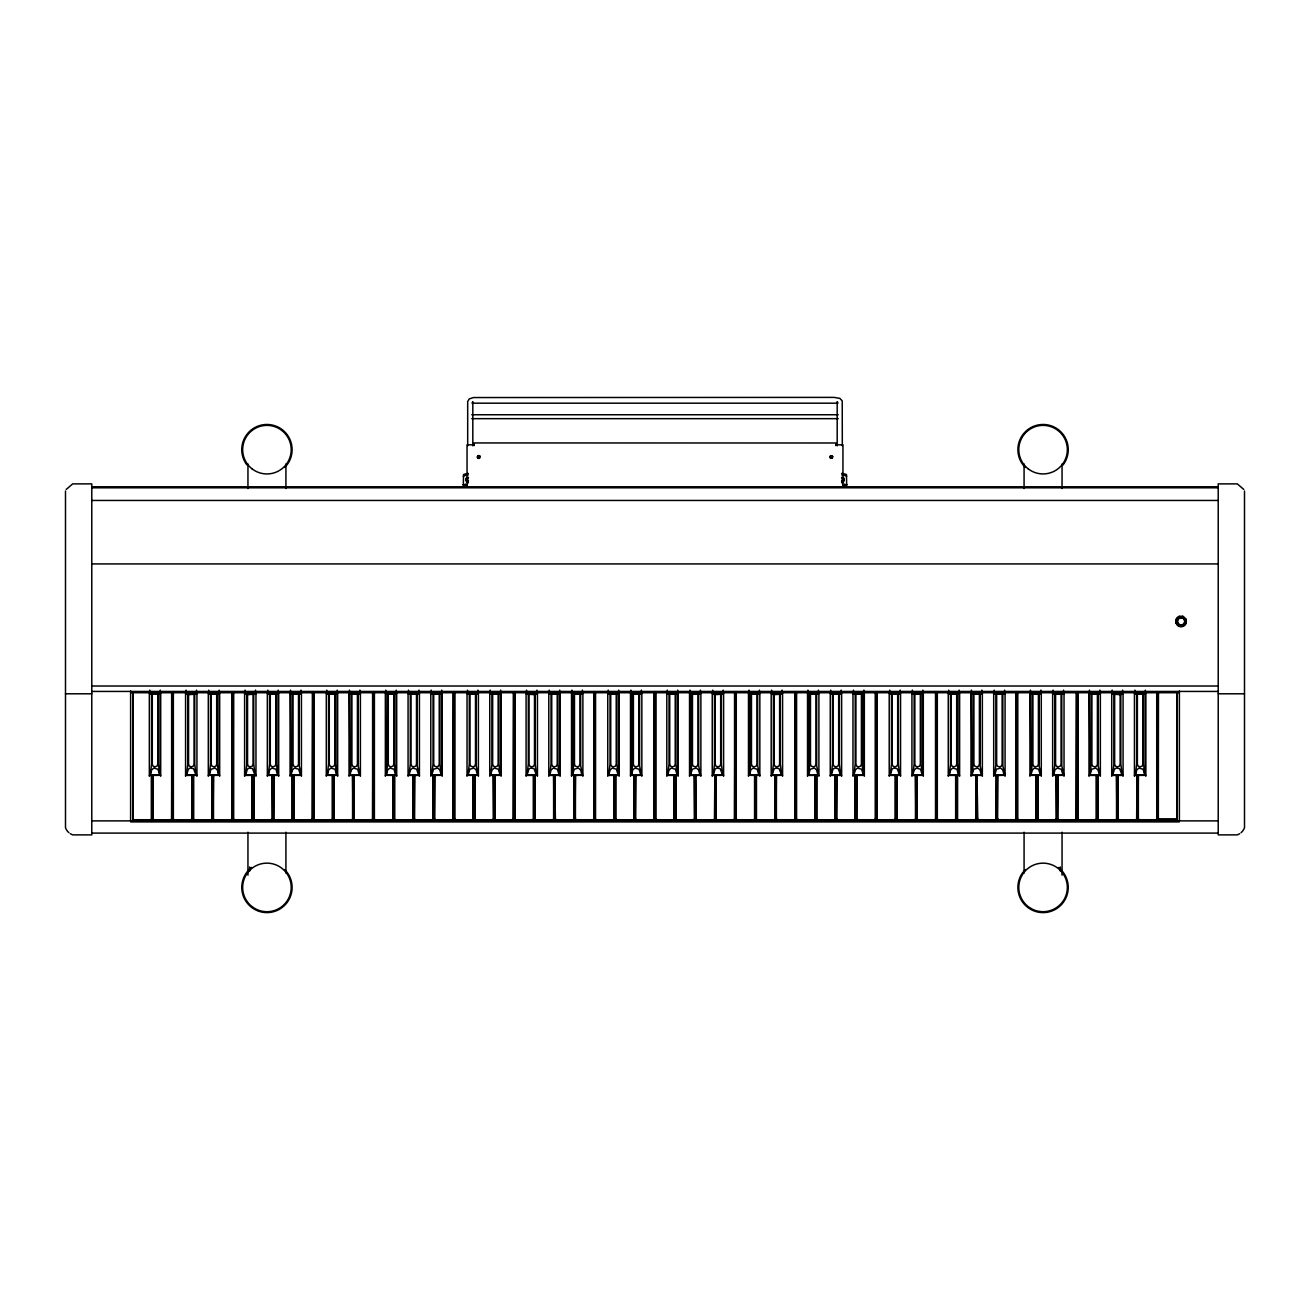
<?xml version="1.0" encoding="UTF-8"?>
<svg xmlns="http://www.w3.org/2000/svg" width="1310" height="1310" viewBox="0 0 1310 1310"><rect width="100%" height="100%" fill="white"/><g stroke="black" fill="none" stroke-linecap="round" stroke-linejoin="round"><path stroke-width="1.5" d="M133.161 820.125L132.752 818.881L134.013 820.322L150.699 820.289L151.96 818.881L151.551 820.125L132.752 819.749L132.752 692.417M153.254 820.125L152.844 818.881L154.105 820.322L170.791 820.322L172.052 818.881L171.643 820.125L152.844 819.749L153.27 775.323L153.254 818.783L154.105 820.322L152.844 818.816M173.362 692.384L173.362 818.783L174.214 820.322L190.9 820.322L192.161 818.881L191.751 820.125L172.953 819.749L172.953 692.417M213.497 820.125L213.088 818.881L214.349 820.322L231.035 820.289L232.296 818.881L231.886 820.125L213.088 819.749L213.497 775.323L213.497 818.783L214.349 820.322L213.088 818.816M233.688 692.384L233.671 818.783L234.523 820.322L251.209 820.289L252.47 818.881L252.06 820.125L233.262 819.749L233.262 692.417M273.888 820.109L273.479 818.881L274.74 820.322L291.426 820.322L292.687 818.881L292.277 820.109L273.479 819.749L273.888 775.323L273.888 818.783L274.74 820.322L273.479 818.816M293.98 820.125L293.571 818.881L294.832 820.322L311.518 820.322L312.779 818.881L312.369 820.125L293.571 819.749L293.997 775.323L293.997 818.783L294.832 820.322L293.571 818.816M314.105 692.384L314.089 818.783L314.94 820.322L331.627 820.289L332.887 818.881L332.478 820.125L313.68 819.749L313.68 692.417M354.224 820.125L353.815 818.881L355.075 820.322L371.762 820.322L373.023 818.881L372.613 820.125L353.815 819.749L354.224 775.323L354.224 818.783L355.075 820.322L353.815 818.816M374.414 692.384L374.398 818.783L375.25 820.322L391.936 820.322L393.197 818.881L392.787 820.125L373.989 819.749L373.989 692.417M414.615 820.109L414.206 818.881L415.466 820.322L432.153 820.289L433.413 818.881L433.004 820.109L414.206 819.749L414.615 775.323L414.615 818.783L415.466 820.322L414.206 818.816M434.707 820.125L434.298 818.881L435.559 820.322L452.245 820.322L453.506 818.881L453.096 820.125L434.298 819.749L434.724 775.323L434.724 818.783L435.559 820.322L434.298 818.816M454.832 692.384L454.816 818.783L455.667 820.322L472.353 820.322L473.614 818.881L473.205 820.125L454.406 819.749L454.406 692.417M494.951 820.125L494.541 818.881L495.802 820.322L512.488 820.322L513.749 818.881L513.34 820.125L494.541 819.749L494.951 775.323L494.951 818.783L495.802 820.322L494.541 818.816M515.141 692.384L515.125 818.783L515.976 820.322L532.662 820.289L533.923 818.881L533.514 820.125L514.715 819.749L514.715 692.417M555.342 820.109L554.932 775.34L555.342 820.109L574.14 819.749L574.14 775.34L573.731 818.783L572.879 820.322L556.193 820.322L555.342 819.258M573.731 820.109L574.14 818.881L572.879 820.322L574.14 818.816M575.434 820.125L575.45 775.323L575.024 819.749L594.249 819.749L594.249 692.417M593.839 820.125L594.249 818.881L592.988 820.322L576.302 820.289L575.434 819.258M595.559 692.384L595.542 818.783L596.394 820.322L613.08 820.322L614.341 818.881L613.932 820.109L595.133 819.749L595.133 692.417M635.678 820.109L635.268 818.881L636.529 820.322L653.215 820.289L654.476 818.881L654.067 820.109L635.268 819.749L635.678 775.323L635.678 818.783L636.529 820.322L635.268 818.816M655.868 692.384L655.868 818.783L656.703 820.322L673.389 820.322L674.65 818.881L674.241 820.109L655.442 819.749L655.442 692.417M696.068 820.109L695.659 775.34L696.068 820.109L714.867 819.749L714.867 775.34L714.458 818.783L713.606 820.322L696.92 820.322L696.068 819.258M714.458 820.109L714.867 818.881L713.606 820.322L714.867 818.816M716.177 820.125L715.768 818.881L717.029 820.322L733.715 820.289L734.975 818.881L734.566 820.125L715.768 819.749L716.177 775.323L716.177 818.783L717.029 820.322L715.768 818.816M736.285 692.384L736.269 818.783L737.121 820.322L753.807 820.322L755.068 818.881L754.658 820.109L735.86 819.749L735.86 692.417M776.404 820.109L776.404 775.323L775.995 819.749L795.203 819.749L795.203 692.417M794.793 820.109L795.203 818.881L793.942 820.322L777.256 820.322L776.404 819.258M796.595 692.384L796.595 818.783L797.43 820.322L814.116 820.289L815.377 818.881L814.984 820.109L796.169 819.749L796.169 692.417M836.795 820.109L836.386 818.881L837.647 820.322L854.333 820.289L855.594 818.881L855.184 820.109L836.386 819.749L836.795 775.323L836.795 818.783L837.647 820.322L836.386 818.816M856.904 820.125L856.904 775.323L856.494 819.749L875.702 819.749L875.702 692.417M875.293 820.125L875.702 818.881L874.441 820.322L857.755 820.289L856.904 819.258M877.012 692.384L877.012 818.783L877.847 820.322L894.533 820.322L895.794 818.881L895.385 820.109L876.587 819.749L876.587 692.417M917.131 820.109L917.147 775.323L916.722 819.749L935.929 819.749L935.929 692.417M935.52 820.109L935.929 818.881L934.669 820.322L917.982 820.289L917.131 819.258M937.321 692.384L937.321 818.783L938.173 820.322L954.843 820.289L956.12 818.881L955.71 820.109L936.896 819.749L936.896 692.417M977.522 820.109L977.113 775.34L977.522 820.109L996.321 819.749L996.321 775.34L995.911 818.783L995.06 820.322L978.374 820.322L977.522 819.258M995.911 820.109L996.321 818.881L995.06 820.322L996.321 818.816M997.63 820.109L997.63 775.323L997.221 819.749L1016.429 819.749L1016.429 692.417M1016.02 820.109L1016.429 818.881L1015.168 820.322L998.482 820.289L997.63 819.258M1017.739 692.384L1017.739 818.783L1018.574 820.322L1035.26 820.322L1036.521 818.881L1036.112 820.109L1017.313 819.749L1017.313 692.417M1057.858 820.109L1057.448 818.881L1058.709 820.322L1075.395 820.322L1076.656 818.881L1076.247 820.109L1057.448 819.749L1057.874 775.323L1057.858 818.783L1058.709 820.322L1057.448 818.816M1078.048 692.384L1078.048 818.783L1078.9 820.322L1095.586 820.289L1096.847 818.881L1096.437 820.109L1077.639 819.749L1077.639 692.417M1118.249 820.109L1117.839 775.34L1118.249 820.109L1137.047 819.749L1137.047 775.34L1136.638 818.783L1135.786 820.322L1119.1 820.289L1118.249 819.258M1136.638 820.109L1137.047 818.881L1135.786 820.322L1137.047 818.816M1138.357 820.109L1138.357 775.323L1137.948 819.749L1157.156 819.749L1157.156 692.417M1156.746 820.109L1157.156 818.881L1155.895 820.322L1139.209 820.322L1138.357 819.258M1158.04 692.417L1158.04 819.749L1176.838 820.125L1177.248 818.881L1175.987 820.322L1158.335 819.782L1158.466 692.384M159.771 775.16L157.953 769.216L153.761 768.069L151.6 770.051L150.273 775.16L160.246 774.734L160.246 690.108M196.041 775.16L193.471 768.561L190.032 768.069L188.362 769.216L186.544 775.16L196.516 774.734M218.688 775.16L217.378 770.051L215.217 768.069L211.025 769.216L209.207 775.16L219.179 774.734L219.179 690.108M255.041 775.16L252.486 768.561L249.047 768.069L247.377 769.216L245.56 775.16L255.515 774.734M277.769 775.16L275.952 769.216L271.76 768.069L269.598 770.051L268.288 775.16L278.244 774.734L278.244 690.108M300.498 775.16L298.68 769.216L294.488 768.069L292.327 770.051L291.017 775.16L300.498 775.16L300.973 774.014L299.237 765.826L299.204 694.005L290.525 694.136L300.973 694.136L300.973 690.108M336.768 775.16L334.951 769.216L330.759 768.069L328.597 770.051L327.287 775.16L337.243 774.734L337.243 690.108M359.415 775.16L357.614 769.216L353.422 768.069L351.26 770.051L349.934 775.16L359.415 775.16L359.906 774.014L358.154 765.826L358.138 694.005L349.459 694.136L359.906 694.136L359.906 690.108M395.767 775.16L393.95 769.216L389.774 768.069L387.613 770.051L386.286 775.16L396.242 774.734L396.242 690.108M418.496 775.16L416.678 769.216L412.503 768.069L410.341 770.051L409.015 775.16L418.496 775.16L418.971 774.014L417.235 765.826L417.202 694.005L408.54 694.136L408.54 690.108M441.224 775.16L439.898 770.051L437.736 768.069L433.544 769.216L431.743 775.16L441.699 774.734L441.699 690.108M477.495 775.16L476.169 770.051L474.007 768.069L469.815 769.216L468.014 775.16L477.495 775.16L477.97 774.014L476.234 765.826L476.201 694.005L467.523 694.136L467.523 690.108M500.158 775.16L498.34 769.216L494.148 768.069L491.987 770.051L490.66 775.16L500.633 774.734L500.633 690.108M536.494 775.16L533.94 768.561L530.501 768.069L528.831 769.216L527.013 775.16L536.969 774.734M559.223 775.16L557.405 769.216L553.229 768.069L551.068 770.051L549.741 775.16L559.697 774.734L559.697 690.108M581.951 775.16L580.625 770.051L578.463 768.069L574.271 769.216L572.47 775.16L581.951 775.16L582.426 774.014L580.69 765.826L580.658 694.005L571.979 694.136L582.426 694.136L582.426 690.108M618.222 775.16L616.404 769.216L612.212 768.069L610.051 770.051L608.741 775.16L618.697 774.734L618.697 690.108M640.885 775.16L639.067 769.216L634.875 768.069L632.714 770.051L631.387 775.16L640.885 775.16L641.36 774.014L639.608 765.826L639.591 694.005L630.912 694.136L641.36 694.136L641.36 690.108M677.221 775.16L675.403 769.216L671.228 768.069L669.066 770.051L667.74 775.16L677.696 774.734L677.696 690.108M699.949 775.16L698.623 770.051L696.462 768.069L692.286 769.216L690.468 775.16L699.949 775.16L700.424 774.014L698.688 765.826L698.656 694.005L689.993 694.136L700.424 694.136L700.424 690.108M722.678 775.16L720.123 768.561L716.668 768.069L714.998 769.216L713.197 775.16L723.153 774.734M758.948 775.16L757.131 769.216L752.939 768.069L750.777 770.051L749.467 775.16L758.948 775.16L759.423 774.014L757.688 765.826L757.655 694.005L748.992 694.136L759.423 694.136L759.423 690.108M781.611 775.16L779.041 768.561L775.602 768.069L773.932 769.216L772.114 775.16L782.086 774.734M817.948 775.16L816.638 770.051L814.476 768.069L810.284 769.216L808.466 775.16L817.948 775.16L818.423 774.014L816.687 765.826L816.654 694.005L807.992 694.136L818.423 694.136L818.423 690.108M840.676 775.16L838.122 768.561L834.683 768.069L833.013 769.216L831.195 775.16L841.151 774.734M863.405 775.16L861.587 769.216L857.411 768.069L855.25 770.051L853.923 775.16L863.879 774.734L863.879 690.108M899.675 775.16L897.121 768.561L893.682 768.069L892.012 769.216L890.194 775.16L900.15 774.734M922.338 775.16L920.521 769.216L916.329 768.069L914.167 770.051L912.857 775.16L922.813 774.734L922.813 690.108M958.674 775.16L956.873 769.216L952.681 768.069L950.52 770.051L949.193 775.16L959.166 774.734L959.166 690.108M981.403 775.16L980.076 770.051L977.915 768.069L973.739 769.216L971.922 775.16L981.403 775.16L981.878 774.014L980.142 765.826L980.109 694.005L971.447 694.136L981.878 694.136L981.878 690.108M1004.131 775.16L1002.805 770.051L1000.644 768.069L996.468 769.216L994.65 775.16L1004.131 775.16L1004.606 774.014L1002.871 765.826L1002.838 694.005L994.175 694.136L994.175 690.108M1040.402 775.16L1038.584 769.216L1034.409 768.069L1032.247 770.051L1030.921 775.16L1040.402 775.16L1040.877 774.014L1039.141 765.826L1039.108 694.005L1030.446 694.136L1040.877 694.136L1040.877 690.108M1063.065 775.16L1061.247 769.216L1057.055 768.069L1054.894 770.051L1053.584 775.16L1063.065 775.16L1063.54 774.014L1061.804 765.826L1061.771 694.005L1053.093 694.136L1053.093 690.108M1099.401 775.16L1098.091 770.051L1095.93 768.069L1091.738 769.216L1089.92 775.16L1099.401 775.16L1099.892 774.014L1098.14 765.826L1098.108 694.005L1089.445 694.136L1099.892 694.136L1099.892 690.108M1122.13 775.16L1119.575 768.561L1116.136 768.069L1114.466 769.216L1112.649 775.16L1122.604 774.734M1144.858 775.16L1143.04 769.216L1138.865 768.069L1136.703 770.051L1135.377 775.16L1145.333 774.734L1145.333 690.108M477.282 457.043L478.363 455.651M150.273 775.16L151.567 764.107L151.567 694.005L160.246 694.136L149.798 694.136L149.798 690.108M209.207 775.16L210.501 764.107L210.501 694.005L219.179 694.136L208.732 694.136L208.732 690.108M268.288 775.16L269.582 764.107L269.582 694.005L278.244 694.136L267.797 694.136L267.797 690.108M327.287 775.16L328.564 764.107L328.564 694.005L337.243 694.136L326.796 694.136L326.796 690.108M431.743 775.16L433.037 764.107L433.037 694.005L441.699 694.136L431.252 694.136L431.252 690.108M490.66 775.16L491.954 764.107L491.954 694.005L500.633 694.136L490.186 694.136L490.186 690.108M549.741 775.16L551.035 764.107L551.035 694.005L559.697 694.136L549.267 694.136L549.267 690.108M608.741 775.16L610.034 764.107L610.034 694.005L618.697 694.136L608.249 694.136L608.249 690.108M667.74 775.16L669.033 764.107L669.033 694.005L677.696 694.136L667.265 694.136L667.265 690.108M831.195 775.16L832.489 764.107L832.489 694.005L841.151 694.136L841.151 690.108M853.923 775.16L855.217 764.107L855.217 694.005L863.879 694.136L853.449 694.136L853.449 690.108M890.194 775.16L891.488 764.107L891.488 694.005L900.15 694.136L900.15 690.108M912.857 775.16L914.134 764.107L914.134 694.005L922.813 694.136L912.366 694.136L912.366 690.108M949.193 775.16L950.487 764.107L950.487 694.005L959.166 694.136L948.718 694.136L948.718 690.108M1135.377 775.16L1136.671 764.107L1136.671 694.005L1145.333 694.136L1134.902 694.136L1134.902 690.108M1176.02 622.741L1176.413 623.855A5.24 5.224 0 0 0 1185.779 623.855L1186.172 622.741M151.551 820.125L151.534 775.323L151.534 818.783L150.699 820.289L151.96 818.816M171.643 692.384L171.643 818.783L170.791 820.289L172.052 818.816M231.87 692.384L231.886 818.783L231.035 820.289L232.296 818.816M292.277 820.109L292.261 775.323L292.261 818.783L291.426 820.289L292.687 818.816M312.369 692.384L312.369 818.783L311.518 820.289L312.779 818.816M372.597 692.384L372.613 818.783L371.762 820.289L373.023 818.816M433.004 820.109L432.988 775.323L433.004 818.783L432.153 820.289L433.413 818.816M453.096 692.384L453.096 818.783L452.245 820.289L453.506 818.816M513.323 692.384L513.34 818.783L512.488 820.289L513.749 818.816M593.823 692.384L593.823 818.783L592.988 820.289L594.249 818.816M654.067 692.384L654.067 818.783L653.215 820.289L654.476 818.816M734.55 692.384L734.55 818.783L733.715 820.289L734.975 818.816M794.793 692.384L794.793 818.783L793.942 820.289L795.203 818.816M855.184 820.109L855.184 775.323L855.184 818.783L854.333 820.289L855.594 818.816M875.276 692.384L875.276 818.783L874.441 820.289L875.702 818.816M935.52 692.384L935.52 818.783L934.669 820.289L935.929 818.816M1016.003 692.384L1016.02 818.783L1015.168 820.289L1016.429 818.816M1076.247 692.384L1076.247 818.783L1075.395 820.289L1076.656 818.816M1156.73 692.384L1156.746 818.783L1155.895 820.289L1157.156 818.816M1176.838 692.384L1176.953 819.732L1175.987 820.289L1177.248 818.816L1158.04 818.816L1159.301 820.322L1158.04 818.881L1158.449 820.125M191.751 820.125L191.751 775.323L191.751 818.783L190.9 820.289L192.161 818.816M211.86 820.109L212.269 818.881L211.008 820.289L211.86 818.783L211.843 775.323L212.269 819.749L193.471 820.109L193.061 818.881L194.322 820.322L211.008 820.322L212.269 818.816M252.06 820.125L252.06 775.323L252.06 818.783L251.209 820.289L252.47 818.816M272.169 820.109L272.578 818.881L271.317 820.289L272.169 818.783L272.169 775.323L272.578 819.749L253.78 820.109L253.37 818.881L254.631 820.322L271.317 820.322L272.578 818.816M332.478 820.125L332.478 775.323L332.478 818.783L331.627 820.289L332.887 818.816M352.587 820.109L352.996 818.881L351.735 820.289L352.587 818.783L352.57 775.323L352.996 819.749L334.197 820.109L333.788 818.881L335.049 820.322L351.735 820.289L352.996 818.816M392.787 820.125L392.787 775.323L392.787 818.783L391.936 820.289L393.197 818.816M412.896 820.109L413.305 818.881L412.044 820.289L412.896 818.783L412.896 775.323L413.305 819.749L394.506 820.109L394.097 818.881L395.358 820.322L412.044 820.322L413.305 818.816M473.205 820.125L473.205 775.323L473.205 818.783L472.353 820.289L473.614 818.816M493.313 820.109L493.723 818.881L492.462 820.289L493.313 818.783L493.313 775.323L493.723 819.749L474.924 820.109L474.515 818.881L475.776 820.322L492.462 820.289L493.723 818.816M533.514 820.125L533.514 775.323L533.514 818.783L532.662 820.289L533.923 818.816M553.622 820.109L554.032 818.881L552.771 820.289L553.622 818.783L553.622 775.323L554.032 819.749L535.233 820.109L534.824 818.881L536.085 820.322L552.771 820.322L554.032 818.816M613.932 820.109L613.932 775.323L613.932 818.783L613.08 820.289L614.341 818.816M634.04 820.109L634.449 818.881L633.188 820.289L634.04 818.783L634.04 775.323L634.449 819.749L615.651 820.109L615.241 818.881L616.502 820.322L633.188 820.289L634.449 818.816M674.241 820.109L674.241 775.323L674.241 818.783L673.389 820.289L674.65 818.816M694.349 820.109L694.758 818.881L693.498 820.289L694.349 818.783L694.349 775.323L694.758 819.749L675.96 820.109L675.551 818.881L676.812 820.322L693.498 820.289L694.758 818.816M754.658 820.109L754.658 775.323L754.658 818.783L753.807 820.289L755.068 818.816M774.75 820.109L775.16 818.881L773.899 820.289L774.75 818.783L774.75 775.323L775.16 819.749L756.361 820.109L755.952 818.881L757.213 820.322L773.899 820.289L775.16 818.816M814.984 820.109L814.967 775.323L814.967 818.783L814.116 820.289L815.377 818.816M835.076 820.109L835.485 818.881L834.224 820.289L835.076 818.783L835.076 775.323L835.485 819.749L816.687 820.109L816.277 818.881L817.538 820.322L834.224 820.289L835.485 818.816M895.385 820.109L895.385 775.323L895.385 818.783L894.533 820.289L895.794 818.816M915.477 820.109L915.887 818.881L914.626 820.289L915.477 818.783L915.477 775.323L915.887 819.749L897.088 820.109L896.679 818.881L897.939 820.322L914.626 820.322L915.887 818.816M955.71 820.109L955.694 775.323L955.694 818.783L954.843 820.289L956.12 818.816M975.803 820.109L976.212 818.881L974.951 820.289L975.803 818.783L975.803 775.323L976.212 819.749L957.413 820.109L957.004 818.881L958.265 820.322L974.951 820.322L976.212 818.816M1036.112 820.109L1036.112 775.323L1036.112 818.783L1035.26 820.289L1036.521 818.816M1056.204 820.109L1056.613 818.881L1055.352 820.289L1056.204 818.783L1056.204 775.323L1056.613 819.749L1037.815 820.109L1037.405 818.881L1038.666 820.322L1055.352 820.289L1056.613 818.816M1096.437 820.109L1096.421 775.323L1096.421 818.783L1095.586 820.289L1096.847 818.816M1116.529 820.109L1116.939 818.881L1115.678 820.289L1116.529 818.783L1116.529 775.323L1116.939 819.749L1098.14 820.109L1097.731 818.881L1098.992 820.322L1115.678 820.289L1116.939 818.816M477.282 456.928C477.249 459.613 481.72 457.96 479.771 455.896M829.852 456.551L830.884 455.651M832.521 457.649L832.669 456.551M1175.987 820.289L1176.838 818.783M66.221 489.449L72.656 483.881L91.782 483.881L91.782 834.879L72.656 834.879L70.314 833.717M171.643 820.125L172.052 692.417M231.886 820.125L232.296 692.417M312.369 820.125L312.779 692.417M372.613 820.125L373.023 692.417M453.096 820.125L453.506 692.417M513.34 820.125L513.749 692.417M654.067 820.109L654.476 692.417M734.566 820.125L734.975 692.417M1076.247 820.109L1076.656 692.417M1176.838 820.125L1177.248 692.417M149.798 694.136L158.477 694.005L158.477 764.107L159.673 774.144M186.069 690.108L186.069 694.136L188.558 694.627L196.516 694.136L196.516 690.108M208.732 694.136L217.394 694.005L217.394 764.107L218.606 774.144M245.085 690.108L245.085 694.136L247.557 694.627L255.515 694.136L255.515 690.108M267.797 694.136L276.476 694.005L276.476 764.107L277.687 774.144M291.098 774.144L292.294 764.107L292.294 694.005L300.973 694.136M326.796 694.136L335.475 694.005L335.475 764.107L336.67 774.144M350.032 774.144L351.227 764.107L351.227 694.005L359.906 694.136M386.368 774.144L387.58 764.107L387.58 694.005L394.474 694.005L396.242 694.136L385.811 694.136L394.474 694.005L394.474 764.107L395.685 774.144M409.097 774.144L410.308 764.107L410.308 694.005L418.971 694.136L418.971 690.108M431.252 694.136L439.931 694.005L439.931 764.107L441.142 774.144M468.096 774.144L469.291 764.107L469.291 694.005L477.97 694.136L477.97 690.108M490.186 694.136L498.864 694.005L498.864 764.107L500.06 774.144M526.538 690.108L526.538 694.136L534.496 694.627L536.969 694.136L536.969 690.108M549.267 694.136L557.929 694.005L557.929 764.107L559.141 774.144M572.552 774.144L573.764 764.107L573.764 694.005L582.426 694.136M608.249 694.136L616.928 694.005L616.928 764.107L618.14 774.144M631.486 774.144L632.681 764.107L632.681 694.005L641.36 694.136M667.265 694.136L675.927 694.005L675.927 764.107L677.139 774.144M690.55 774.144L691.762 764.107L691.762 694.005L700.424 694.136M712.722 690.108L712.722 694.136L715.194 694.627L723.153 694.136L723.153 690.108M749.549 774.144L750.761 764.107L750.761 694.005L759.423 694.136M771.639 690.108L771.639 694.136L774.128 694.627L782.086 694.136L782.086 690.108M808.548 774.144L809.76 764.107L809.76 694.005L818.423 694.136M830.72 690.108L830.72 694.136L839.383 694.005L839.383 764.107L840.594 774.144M853.449 694.136L862.111 694.005L862.111 764.107L863.323 774.144M889.719 690.108L889.719 694.136L898.382 694.005L898.382 764.107L899.593 774.144M912.366 694.136L921.045 694.005L921.045 764.107L922.24 774.144M948.718 694.136L957.381 694.005L957.381 764.107L958.592 774.144M972.004 774.144L973.215 764.107L973.215 694.005L981.878 694.136M994.732 774.144L995.944 764.107L995.944 694.005L1004.606 694.136L1004.606 690.108M1031.003 774.144L1032.215 764.107L1032.215 694.005L1040.877 694.136M1053.666 774.144L1054.861 764.107L1054.861 694.005L1063.54 694.136L1063.54 690.108M1090.002 774.144L1091.214 764.107L1091.214 694.005L1099.892 694.136M1112.174 690.108L1112.174 694.136L1120.132 694.627L1122.604 694.136L1122.604 690.108M1134.902 694.136L1143.564 694.005L1143.564 764.107L1144.776 774.144M477.708 455.896L479.116 455.52M832.292 458.058L830.884 458.32M1239.686 833.717L1237.344 834.879L1218.218 834.879L1218.218 483.881L1237.344 483.881L1243.779 489.449M830.54 455.667L832.669 456.666M479.46 458.287L478.363 458.434M831.997 458.287L830.54 458.173M195.943 774.144L194.748 764.107L194.748 694.005L187.838 694.005L187.838 764.107L186.642 774.144M254.959 774.144L253.747 764.107L253.747 694.005L246.853 694.005L246.853 764.107L245.641 774.144M536.412 774.144L535.2 764.107L535.2 694.005L528.307 694.005L528.307 764.107L527.095 774.144M722.596 774.144L721.384 764.107L721.384 694.005L714.49 694.005L714.49 764.107L713.279 774.144M781.513 774.144L780.318 764.107L780.318 694.005L773.408 694.005L773.408 764.107L772.212 774.144M1122.048 774.144L1120.836 764.107L1120.836 694.005L1113.942 694.005L1113.942 764.107L1112.73 774.144M193.471 820.109L193.471 775.323L193.471 818.783L194.322 820.322L193.061 818.816M253.78 820.109L253.78 775.323L253.78 818.783L254.631 820.322L253.37 818.816M334.197 820.109L334.197 775.323L334.197 818.783L335.049 820.322L333.788 818.816M394.506 820.109L394.506 775.323L394.506 818.783L395.358 820.322L394.097 818.816M474.924 820.109L474.924 775.323L474.924 818.783L475.776 820.322L474.515 818.816M535.233 820.109L535.233 775.323L535.233 818.783L536.085 820.322L534.824 818.816M615.651 820.109L615.651 775.323L615.651 818.783L616.502 820.322L615.241 818.816M675.96 820.109L675.96 775.323L675.96 818.783L676.812 820.322L675.551 818.816M756.361 820.109L756.361 775.323L756.361 818.783L757.213 820.322L755.952 818.816M816.687 820.109L816.703 775.323L816.687 818.783L817.538 820.322L816.277 818.816M897.088 820.109L897.088 775.323L897.088 818.783L897.939 820.322L896.679 818.816M957.413 820.109L957.43 775.323L957.413 818.783L958.265 820.322L957.004 818.816M1037.815 820.109L1037.815 775.323L1037.815 818.783L1038.666 820.322L1037.405 818.816M1098.14 820.109L1098.157 775.323L1098.14 818.783L1098.992 820.322L1097.731 818.816M132.752 818.816L133.047 819.732L151.665 819.732M153.139 819.782L171.757 819.732M173.362 820.125L172.953 818.881L173.248 819.782L191.866 819.732M193.356 819.782L211.974 819.732M213.383 819.782L232.001 819.732M233.671 820.125L233.262 818.881L233.557 819.782L252.175 819.732M253.665 819.782L272.284 819.732M273.774 819.782L292.392 819.732M293.866 819.782L312.484 819.732M314.089 820.125L313.68 818.881L313.974 819.782L332.593 819.732M334.083 819.782L352.701 819.732M354.109 819.782L372.728 819.732M374.398 820.125L373.989 818.881L374.283 819.782L392.902 819.732M394.392 819.782L413.01 819.732M414.5 819.782L433.119 819.732M434.592 819.782L453.211 819.732M454.816 820.125L454.406 818.881L454.701 819.782L473.319 819.732M474.809 819.782L493.428 819.732M494.836 819.782L513.454 819.732M515.125 820.125L514.715 818.881L515.01 819.782L533.629 819.732M535.119 819.782L553.737 819.732M554.932 818.816L555.227 819.732L573.846 819.782M575.024 818.816L575.336 819.732L593.954 819.732M595.542 820.109L595.133 818.881L595.428 819.782L614.046 819.732M615.536 819.782L634.155 819.732M635.563 819.782L654.181 819.732M655.851 820.109L655.442 818.881L655.737 819.782L674.355 819.732M675.845 819.782L694.464 819.732M695.659 818.816L695.954 819.732L714.572 819.782M716.062 819.782L734.681 819.732M736.269 820.109L735.86 818.881L736.154 819.782L754.773 819.732M756.247 819.782L774.865 819.732M775.995 818.816L776.29 819.732L794.908 819.732M796.578 820.109L796.169 818.881L796.464 819.782L815.082 819.732M816.572 819.782L835.191 819.732M836.681 819.782L855.299 819.732M856.494 818.816L856.789 819.732L875.408 819.732M876.996 820.109L876.587 818.881L876.881 819.782L895.5 819.732M896.973 819.782L915.592 819.732M916.722 818.816L917.016 819.732L935.635 819.732M937.305 820.109L936.896 818.881L937.19 819.782L955.809 819.732M957.299 819.782L975.917 819.732M977.113 818.816L977.407 819.732L996.026 819.782M997.221 818.816L997.516 819.732L1016.134 819.732M1017.723 820.109L1017.313 818.881L1017.608 819.782L1036.226 819.732M1037.7 819.782L1056.319 819.732M1057.743 819.782L1076.361 819.732M1078.048 820.109L1077.639 818.881L1077.933 819.782L1096.552 819.732M1098.026 819.782L1116.644 819.732M1117.839 818.816L1118.134 819.732L1136.753 819.782M1137.948 818.816L1138.243 819.732L1156.861 819.732M1158.335 819.732L1159.301 820.289M471.764 414.746L838.236 414.746M471.764 418.66L838.236 418.66M474.089 444.827L467.048 444.827L467.048 486.305M835.911 444.827L842.952 444.827L842.952 486.305M463.298 484.553L465.689 484.553M844.311 484.553L846.702 484.553M463.298 484.831L467.359 484.831M842.641 484.831L846.702 484.831M91.782 486.78L1218.218 486.78M91.782 487.795L1218.218 487.795M91.782 500.453L1218.218 500.453M91.782 563.922L1218.218 563.922M91.782 686.014L1218.218 686.014M91.782 691.434L1218.218 691.434M131.458 692.728L1178.542 692.728M65.5 693.792L91.782 693.792M1218.218 693.792L1244.5 693.792M186.069 694.136L196.516 694.136M245.085 694.136L255.515 694.136M408.54 694.136L418.971 694.136M467.523 694.136L477.97 694.136M526.538 694.136L536.969 694.136M712.722 694.136L723.153 694.136M771.639 694.136L782.086 694.136M830.72 694.136L841.151 694.136M889.719 694.136L900.15 694.136M994.175 694.136L1004.606 694.136M1053.093 694.136L1063.54 694.136M1112.174 694.136L1122.604 694.136M149.34 775.405L151.96 775.405M152.844 775.405L160.704 775.323M185.578 775.405L192.161 775.405M193.061 775.405L196.942 775.323M208.306 775.323L212.269 775.405M213.088 775.405L219.671 775.323M244.61 775.405L252.47 775.405M253.37 775.405L255.974 775.323M267.338 775.405L272.578 775.405M273.479 775.405L278.702 775.405M290.067 775.323L292.687 775.405M293.571 775.405L301.431 775.323M326.305 775.323L332.887 775.405M333.788 775.405L337.669 775.323M349.033 775.405L352.996 775.405M353.815 775.405L360.397 775.323M385.353 775.323L393.197 775.405M394.097 775.405L396.701 775.323M408.065 775.405L413.305 775.405M414.206 775.405L419.429 775.405M430.793 775.323L433.413 775.405M434.298 775.405L442.158 775.323M467.031 775.323L473.614 775.405M474.515 775.405L478.396 775.323M489.76 775.323L493.723 775.405M494.541 775.405L501.124 775.323M526.08 775.405L533.923 775.405M534.824 775.405L537.444 775.323M548.792 775.405L554.032 775.405M554.932 775.405L560.156 775.405M571.52 775.405L574.14 775.405M575.024 775.405L582.885 775.323M607.758 775.405L614.341 775.405M615.241 775.405L619.122 775.323M630.487 775.323L634.449 775.405M635.268 775.405L641.851 775.323M666.806 775.405L674.65 775.405M675.551 775.405L678.171 775.323M689.535 775.405L694.758 775.405M695.659 775.405L700.883 775.405M712.247 775.405L714.867 775.405M715.768 775.405L723.611 775.323M748.485 775.323L755.068 775.405M755.952 775.405L759.833 775.323M771.197 775.405L775.16 775.405M775.995 775.405L782.578 775.323M807.533 775.405L815.377 775.405M816.277 775.405L818.897 775.323M830.262 775.405L835.485 775.405M836.386 775.405L841.626 775.405M852.974 775.405L855.594 775.405M856.494 775.405L864.338 775.323M889.212 775.405L895.794 775.405M896.679 775.405L900.56 775.323M911.924 775.405L915.887 775.405M916.722 775.405L923.304 775.323M948.26 775.405L956.12 775.405M957.004 775.405L959.624 775.323M970.988 775.405L976.212 775.405M977.113 775.405L982.353 775.405M993.701 775.405L996.321 775.405M997.221 775.405L1005.065 775.323M1029.938 775.323L1036.521 775.405M1037.405 775.405L1041.286 775.323M1052.65 775.323L1056.613 775.405M1057.448 775.405L1064.031 775.323M1088.987 775.405L1096.847 775.405M1097.731 775.405L1100.351 775.323M1111.715 775.405L1116.939 775.405M1117.839 775.405L1123.079 775.405M1134.444 775.405L1137.047 775.405M1137.948 775.405L1145.792 775.323M1158.04 819.749L1177.248 819.749M91.782 820.879L1218.218 820.879M130.623 821.91L1179.377 821.91M91.782 833.094L1218.218 833.094M831.637 455.651L832.521 456.322M479.116 455.651L480 456.322M1077.933 819.782L1078.9 820.322L1077.639 818.816M1017.608 819.782L1018.574 820.322L1017.313 818.816M937.19 819.782L938.173 820.322L936.896 818.816M876.881 819.782L877.847 820.322L876.587 818.816M796.464 819.782L797.43 820.322L796.169 818.816M736.154 819.782L737.121 820.322L735.86 818.816M655.737 819.782L656.703 820.322L655.442 818.816M595.428 819.782L596.394 820.322L595.133 818.816M515.01 819.782L515.976 820.322L514.715 818.816M454.701 819.782L455.667 820.322L454.406 818.816M374.283 819.782L375.25 820.322L373.989 818.816M313.974 819.782L314.94 820.322L313.68 818.816M233.557 819.782L234.523 820.322L233.262 818.816M173.248 819.782L174.214 820.322L172.953 818.816M1138.243 819.782L1139.209 820.322L1138.357 818.783M1118.134 819.782L1119.1 820.322L1118.249 818.783M997.516 819.782L998.482 820.322L997.63 818.783M977.407 819.782L978.374 820.322L977.522 818.783M917.016 819.782L917.982 820.322L917.131 818.783M856.789 819.782L857.755 820.322L856.904 818.783M776.29 819.782L777.256 820.322L776.404 818.783M695.954 819.782L696.92 820.322L696.068 818.783M575.336 819.782L576.302 820.322L575.45 818.783M555.227 819.782L556.193 820.322L555.342 818.783M133.047 819.782L134.013 820.322L133.161 818.783L133.161 692.008M830.54 458.287L829.852 457.288M1089.92 775.16L1089.445 690.108M1030.921 775.16L1030.446 690.108M971.922 775.16L971.447 690.108M808.466 775.16L807.992 690.108M749.467 775.16L748.992 690.108M690.468 775.16L689.993 690.108M631.387 775.16L630.912 690.108M572.47 775.16L571.979 690.108M386.286 775.16L385.811 690.108M349.934 775.16L349.459 690.108M291.017 775.16L290.525 690.108M1158.466 818.783L1158.859 819.716M1244.5 491.021L1244.5 827.724A12.085 12.085 0 0 1 1241.078 832.669M1179.393 690.943L1179.393 820.879M1145.792 692.008L1145.792 776.257M1142.86 694.627L1142.86 764.058L1142.189 766.088L1140.126 766.858L1138.046 766.088L1137.375 764.058L1137.375 694.627M1134.444 692.008L1134.444 776.257M1123.079 692.008L1123.079 776.257M1120.132 694.627L1120.132 764.058L1119.46 766.088L1117.397 766.858L1115.318 766.088L1114.646 764.058L1114.646 694.627M1111.715 692.008L1111.715 776.257M1100.351 692.008L1100.351 776.257M1097.403 694.627L1097.403 764.058L1096.732 766.088L1094.669 766.858L1092.589 766.088L1091.918 764.058L1091.918 694.627M1088.987 692.008L1088.987 776.257M1064.031 692.008L1064.031 776.257M1062.05 463.986L1062.05 488.532M1062.05 832.194L1062.05 875.162M1061.067 694.627L1061.067 764.058L1060.396 766.088L1058.316 766.858L1056.253 766.088L1055.582 764.058L1055.582 694.627M1060.347 866.974L1060.347 871.068M1052.65 692.008L1052.65 776.257M1041.286 692.008L1041.286 776.257M1038.404 694.627L1038.404 764.058L1037.733 766.088L1035.653 766.858L1033.59 766.088L1032.919 764.058L1032.919 694.627M1029.938 692.008L1029.938 776.257M1024.076 463.986L1024.076 488.532M1024.076 832.194L1024.076 873.115M1005.065 692.008L1005.065 776.257M1002.134 694.627L1002.134 764.058L1001.462 766.088L999.383 766.858L997.319 766.088L996.648 764.058L996.648 694.627M993.701 692.008L993.701 776.257M982.353 692.008L982.353 776.257M979.405 694.627L979.405 764.058L978.734 766.088L976.671 766.858L974.591 766.088L973.919 764.058L973.919 694.627M970.988 692.008L970.988 776.257M959.624 692.008L959.624 776.257M956.677 694.627L956.677 764.058L956.005 766.088L953.942 766.858L951.862 766.088L951.191 764.058L951.191 694.627M948.26 692.008L948.26 776.257M923.304 692.008L923.304 776.257M920.34 694.627L920.34 764.058L919.669 766.088L917.59 766.858L915.51 766.088L914.855 764.058L914.855 694.627M911.924 692.008L911.924 776.257M900.56 692.008L900.56 776.257M897.678 694.627L897.678 764.058L897.006 766.088L894.926 766.858L892.863 766.088L892.192 764.058L892.192 694.627M889.212 692.008L889.212 776.257M864.338 692.008L864.338 776.257M861.407 694.627L861.407 764.058L860.736 766.088L858.656 766.858L856.593 766.088L855.921 764.058L855.921 694.627M852.974 692.008L852.974 776.257M846.702 486.78L846.473 474.597A11.643 8.155 0 0 0 841.659 473.45M844.311 484.176L844.311 486.78M842.314 445.826L842.232 400.893L839.776 398.338L834.077 397.389L473.418 397.552L469.258 398.911L467.686 401.531L467.686 445.826M841.626 692.008L841.626 776.257M838.678 694.627L838.678 764.058L838.007 766.088L835.944 766.858L833.864 766.088L833.193 764.058L833.193 694.627M837.188 445.826L837.188 401.63L837.991 403.185L472.009 403.185L472.812 401.63L472.812 445.826M835.911 445.547L835.911 442.993L474.089 442.944L474.089 445.547M830.262 692.008L830.262 776.257M818.897 692.008L818.897 776.257M815.95 694.627L815.95 764.058L815.279 766.088L813.215 766.858L811.136 766.088L810.464 764.058L810.464 694.627M807.533 692.008L807.533 776.257M782.578 692.008L782.578 776.257M779.614 694.627L779.614 764.058L778.942 766.088L776.863 766.858L774.783 766.088L774.128 764.058L774.128 694.627M771.197 692.008L771.197 776.257M759.833 692.008L759.833 776.257M756.951 694.627L756.951 764.058L756.279 766.088L754.2 766.858L752.136 766.088L751.465 764.058L751.465 694.627M748.485 692.008L748.485 776.257M723.611 692.008L723.611 776.257M720.68 694.627L720.68 764.058L720.009 766.088L717.929 766.858L715.866 766.088L715.194 764.058L715.194 694.627M712.247 692.008L712.247 776.257M700.883 692.008L700.883 776.257M697.952 694.627L697.952 764.058L697.28 766.088L695.201 766.858L693.137 766.088L692.466 764.058L692.466 694.627M689.535 692.008L689.535 776.257M678.171 692.008L678.171 776.257M675.223 694.627L675.223 764.058L674.552 766.088L672.489 766.858L670.409 766.088L669.737 764.058L669.737 694.627M666.806 692.008L666.806 776.257M641.851 692.008L641.851 776.257M638.887 694.627L638.887 764.058L638.216 766.088L636.136 766.858L634.056 766.088L633.385 764.058L633.385 694.627M630.487 692.008L630.487 776.257M619.122 692.008L619.122 776.257M616.224 694.627L616.224 764.058L615.553 766.088L613.473 766.858L611.41 766.088L610.738 764.058L610.738 694.627M607.758 692.008L607.758 776.257M582.885 692.008L582.885 776.257M579.953 694.627L579.953 764.058L579.282 766.088L577.202 766.858L575.139 766.088L574.468 764.058L574.468 694.627M571.52 692.008L571.52 776.257M560.156 692.008L560.156 776.257M557.225 694.627L557.225 764.058L556.553 766.088L554.474 766.858L552.411 766.088L551.739 764.058L551.739 694.627M548.792 692.008L548.792 776.257M537.444 692.008L537.444 776.257M534.496 694.627L534.496 764.058L533.825 766.088L531.762 766.858L529.682 766.088L529.011 764.058L529.011 694.627M526.08 692.008L526.08 776.257M501.124 692.008L501.124 776.257M498.144 694.627L498.144 764.058L497.489 766.088L495.409 766.858L493.33 766.088L492.658 764.058L492.658 694.627M489.76 692.008L489.76 776.257M478.396 692.008L478.396 776.257M475.497 694.627L475.497 764.058L474.826 766.088L472.746 766.858L470.683 766.088L470.012 764.058L470.012 694.627M467.031 692.008L467.031 776.257M465.689 484.176L465.689 486.78M463.298 486.78L463.527 474.597A11.643 8.155 0 0 1 468.341 473.45M442.158 692.008L442.158 776.257M439.227 694.627L439.227 764.058L438.555 766.088L436.476 766.858L434.412 766.088L433.741 764.058L433.741 694.627M430.793 692.008L430.793 776.257M419.429 692.008L419.429 776.257M416.498 694.627L416.498 764.058L415.827 766.088L413.747 766.858L411.684 766.088L411.012 764.058L411.012 694.627M408.065 692.008L408.065 776.257M396.701 692.008L396.701 776.257M393.77 694.627L393.77 764.058L393.098 766.088L391.019 766.858L388.955 766.088L388.284 764.058L388.284 694.627M385.353 692.008L385.353 776.257M360.397 692.008L360.397 776.257M357.417 694.627L357.417 764.058L356.746 766.088L354.683 766.858L352.603 766.088L351.931 764.058L351.931 694.627M349.033 692.008L349.033 776.257M337.669 692.008L337.669 776.257M334.77 694.627L334.77 764.058L334.099 766.088L332.019 766.858L329.94 766.088L329.285 764.058L329.285 694.627M326.305 692.008L326.305 776.257M301.431 692.008L301.431 776.257M298.5 694.627L298.5 764.058L297.828 766.088L295.749 766.858L293.686 766.088L293.014 764.058L293.014 694.627M290.067 692.008L290.067 776.257M285.924 463.986L285.924 488.532M285.924 832.194L285.924 873.115M278.702 692.008L278.702 776.257M275.771 694.627L275.771 764.058L275.1 766.088L273.02 766.858L270.957 766.088L270.286 764.058L270.286 694.627M267.338 692.008L267.338 776.257M255.974 692.008L255.974 776.257M253.043 694.627L253.043 764.058L252.371 766.088L250.292 766.858L248.229 766.088L247.557 764.058L247.557 694.627M249.653 866.974L249.653 871.068M247.95 463.986L247.95 488.532M247.95 832.194L247.95 875.162M244.61 692.008L244.61 776.257M219.671 692.008L219.671 776.257M216.69 694.627L216.69 764.058L216.019 766.088L213.956 766.858L211.876 766.088L211.205 764.058L211.205 694.627M208.306 692.008L208.306 776.257M196.942 692.008L196.942 776.257M194.044 694.627L194.044 764.058L193.372 766.088L191.293 766.858L189.213 766.088L188.558 764.058L188.558 694.627M185.578 692.008L185.578 776.257M160.704 692.008L160.704 776.257M157.773 694.627L157.773 764.058L157.102 766.088L155.022 766.858L152.942 766.088L152.287 764.058L152.287 694.627M149.34 692.008L149.34 776.257M130.607 690.894L130.607 820.879M65.5 491.021L65.5 827.724A12.085 12.085 0 0 0 68.922 832.669M1025.272 467.457A25.168 25.168 0 0 1 1024.502 432.644A25.168 25.168 0 0 1 1059.25 430.368A25.168 25.168 0 0 1 1063.032 464.984M1058.382 867.466A25.168 25.168 0 0 1 1062.344 903.605A25.168 25.168 0 0 1 1026.058 905.996A25.168 25.168 0 0 1 1025.272 869.627M246.968 464.984A25.168 25.168 0 0 1 250.75 430.368A25.168 25.168 0 0 1 285.498 432.644A25.168 25.168 0 0 1 284.728 467.457M284.728 869.627A25.168 25.168 0 0 1 283.942 905.996A25.168 25.168 0 0 1 247.656 903.605A25.168 25.168 0 0 1 251.618 867.466M468.374 482.817A2.554 2.554 0 0 1 465.983 480.279A2.554 2.554 0 0 1 468.374 477.724M468.374 481.589A2.554 2.554 0 0 1 466.507 477.479M463.298 476.185A14.312 14.279 0 0 1 468.341 474.875M841.659 474.875A14.312 14.279 0 0 1 846.702 476.185M841.626 477.724A2.554 2.554 0 0 1 844.017 480.279A2.554 2.554 0 0 1 841.626 482.817M843.493 477.479A2.554 2.554 0 0 1 841.626 481.589M841.56 477.233A2.554 2.554 0 0 1 841.56 480.835M468.44 480.835A2.554 2.554 0 0 1 468.44 477.233M1176.02 622.84A5.24 5.224 0 0 1 1181.096 616.257A5.24 5.224 0 0 1 1186.172 622.84M1186.221 622.316A5.24 5.224 0 0 1 1185.337 624.297M1184.813 624.919A5.24 5.224 0 0 1 1184.174 625.459M1183.47 625.885A5.24 5.224 0 0 1 1177.019 624.51M1176.298 623.347A5.24 5.224 0 0 1 1176.413 618.844M1177.019 617.927A5.24 5.224 0 0 1 1177.379 617.534M1178.23 616.846A5.24 5.224 0 0 1 1179.737 616.175M1182.455 616.175A5.24 5.224 0 0 1 1183.487 616.568M1185.779 618.844A5.24 5.224 0 0 1 1186.287 620.416M1028.284 468.915A24.284 24.284 0 0 0 1067.142 452.834A24.284 24.284 0 0 0 1033.77 427.224A24.284 24.284 0 0 0 1028.284 468.915M1030.921 908.452A24.284 24.284 0 0 0 1067.339 887.427A24.284 24.284 0 0 0 1030.921 866.401A24.284 24.284 0 0 0 1030.921 908.452M252.142 468.915A24.284 24.284 0 0 0 291.017 452.834A24.284 24.284 0 0 0 257.644 427.224A24.284 24.284 0 0 0 252.142 468.915M252.142 906.684A24.284 24.284 0 0 0 291.017 890.603A24.284 24.284 0 0 0 257.644 864.993A24.284 24.284 0 0 0 252.142 906.684M1179.098 624.542A3.668 3.652 0 0 0 1184.764 621.677A3.668 3.652 0 0 0 1179.426 618.107A3.668 3.652 0 0 0 1179.098 624.444A3.668 3.652 0 0 0 1184.764 621.562A3.668 3.652 0 0 0 1179.426 618.222A3.668 3.652 0 0 0 1179.098 624.542M1178.967 624.952A4.241 4.225 0 0 0 1185.337 621.3A4.241 4.225 0 0 0 1178.967 617.632A4.241 4.225 0 0 0 1178.967 624.952"/></g></svg>
